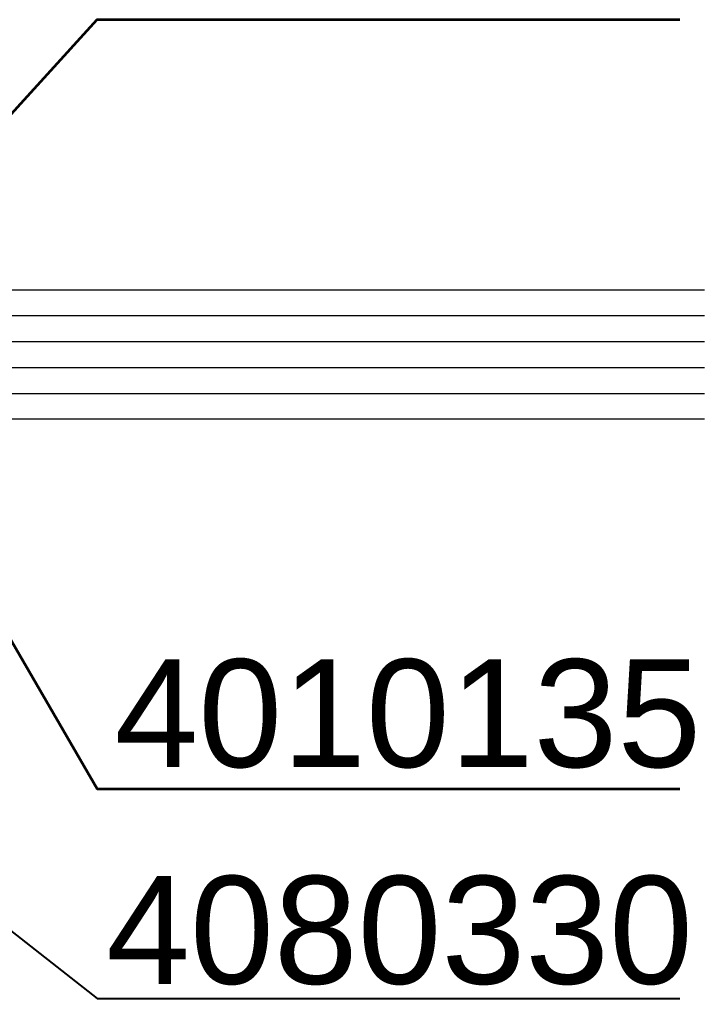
# Model space of a CAD drawing. Header units: millimetres. Extents: x -1 to 277, y 0 to 231.
# Drawn here: x 177.1 to 208.84, y 80.35 to 125.7 of the extents above; entities that cross this region are included whole.
import ezdxf

# ---------------------------------------------------------------- set-up
doc = ezdxf.new("R2010")
doc.units = ezdxf.units.MM
for name, color, linetype, lineweight in [('AM_5', 3, 'Continuous', 25), ('AM_6', 2, 'Continuous', 35), ('Cont3', 70, 'Continuous', 18)]:
    doc.layers.add(name, color=color, linetype=linetype, lineweight=lineweight)
doc.styles.add('SWISS', font='swiss.ttf')

# ---------------------------------------------------------------- blocks, each defined once
blk = doc.blocks.new('6mm glas')
at = {"layer": 'Cont3'}
for p, q in [((0, 1.799999999999272), (-50, 1.799999999999272)), ((0, 0.5999999999985448), (-50, 0.6000000000021828)), ((0, -0.5999999999985448), (-50, -0.5999999999985448)), ((0, -1.799999999999272), (-50, -1.80000000000291))]:
    blk.add_line(p, q, dxfattribs=at)
blk.add_lwpolyline([(-50, -3), (0, -3), (0, 3), (-50, 3)], dxfattribs=at)

msp = doc.modelspace()

# ---------------------------------------------------------------- linework, layer by layer
at = {"layer": 'AM_5', "color": 3}
msp.add_lwpolyline([(154.7547263197496, 100.6920952920045), (180.7057298772227, 80.34615476565159), (207.7057298772227, 80.34615476565159)], dxfattribs=at)
at = {"layer": 'AM_6', "color": 3}
for points in [[(173.3115478144858, 117.601090014381), (180.7057298772227, 125.7000000000007), (207.7057298772227, 125.7000000000007)], [(173.3115478144858, 102.7616210697524), (180.7057298772227, 90.06271108413057), (207.7057298772227, 90.06271108413057)]]:
    msp.add_lwpolyline(points, dxfattribs=at)

# ---------------------------------------------------------------- block references
at = {"xscale": -1}
msp.add_blockref('6mm glas', (158.8442759615767, 110.1813555420667), dxfattribs=at)

# ---------------------------------------------------------------- texts
at = {"layer": 'AM_5', "color": 30, "style": 'SWISS'}
for s, p in [('4010135', (181.5057298772238, 91.06271108413057)), ('4080330', (181.1215187329665, 81.02159322937587))]:
    msp.add_text(s, height=5, dxfattribs=at).set_placement(p)

doc.saveas('drawing.dxf')
